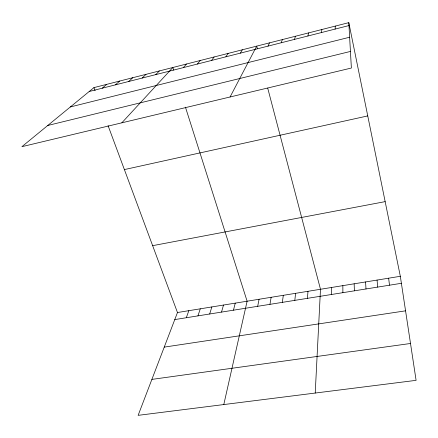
<?xml version="1.0" encoding="UTF-8"?>
<svg xmlns="http://www.w3.org/2000/svg" width="438" height="438" viewBox="0 0 438 438"><rect width="100%" height="100%" fill="white"/><g stroke="black" fill="none" stroke-linecap="round" stroke-linejoin="round"><path stroke-width="0.66" d="M331.462 294.495L331.626 287.465M335.152 29.078L335.273 26.099M315.223 393.05L320.49 289.277L267.706 88.093M307.421 298.344L307.991 291.308M294.818 300.364L295.601 293.323M321.465 32.554L321.864 29.521M282.329 302.362L283.32 295.316M269.95 304.344L271.144 297.298M257.681 306.31L259.077 299.258M307.909 35.993L308.587 32.905M223.791 404.564L247.114 301.207L185.444 107.173M233.47 310.186L235.255 303.134M221.524 312.097L223.5 305.045M294.484 39.404L295.431 36.255M209.682 313.997L211.844 306.939M197.943 315.875L200.286 308.817M186.309 317.736L188.827 310.684M281.185 42.776L282.4 39.579M108.076 125.657L177.472 312.529L138.129 415.35L416.1 380.348L400.327 276.296L348.807 22.65L93.946 87.611L21.9 146.675L351.375 68.032L348.807 22.65M268.012 46.121L269.49 42.869M230.07 96.99L256.695 46.132L257.363 48.673M240.342 53.146L242.356 49.784M225.871 56.82L228.165 53.403M211.554 60.455L214.116 56.984M197.39 64.047L200.215 60.526M183.369 67.605L186.457 64.036M121.846 122.821L172.835 67.507L173.651 70.058M155.764 74.613L159.355 70.94M142.175 78.063L146.013 74.34M128.723 81.479L132.796 77.712M115.413 84.857L119.716 81.041M102.229 88.202L106.768 84.342M89.182 91.515L348.971 25.568M70.354 106.954L349.634 37.225M47.758 125.476L350.438 51.443M124.387 169.588L367.75 115.911M152.643 245.669L385.161 201.628M177.472 312.529L400.327 276.296M174.767 319.587L401.389 283.298M164.234 347.12L405.561 310.832M151.887 379.396L410.51 343.485M93.946 87.611L95.084 90.677M388.643 278.196L389.497 285.204M377.058 280.079L377.698 287.093M365.566 281.946L365.998 288.965M354.161 283.802L354.391 290.827M342.85 285.642L342.883 292.666"/></g></svg>
